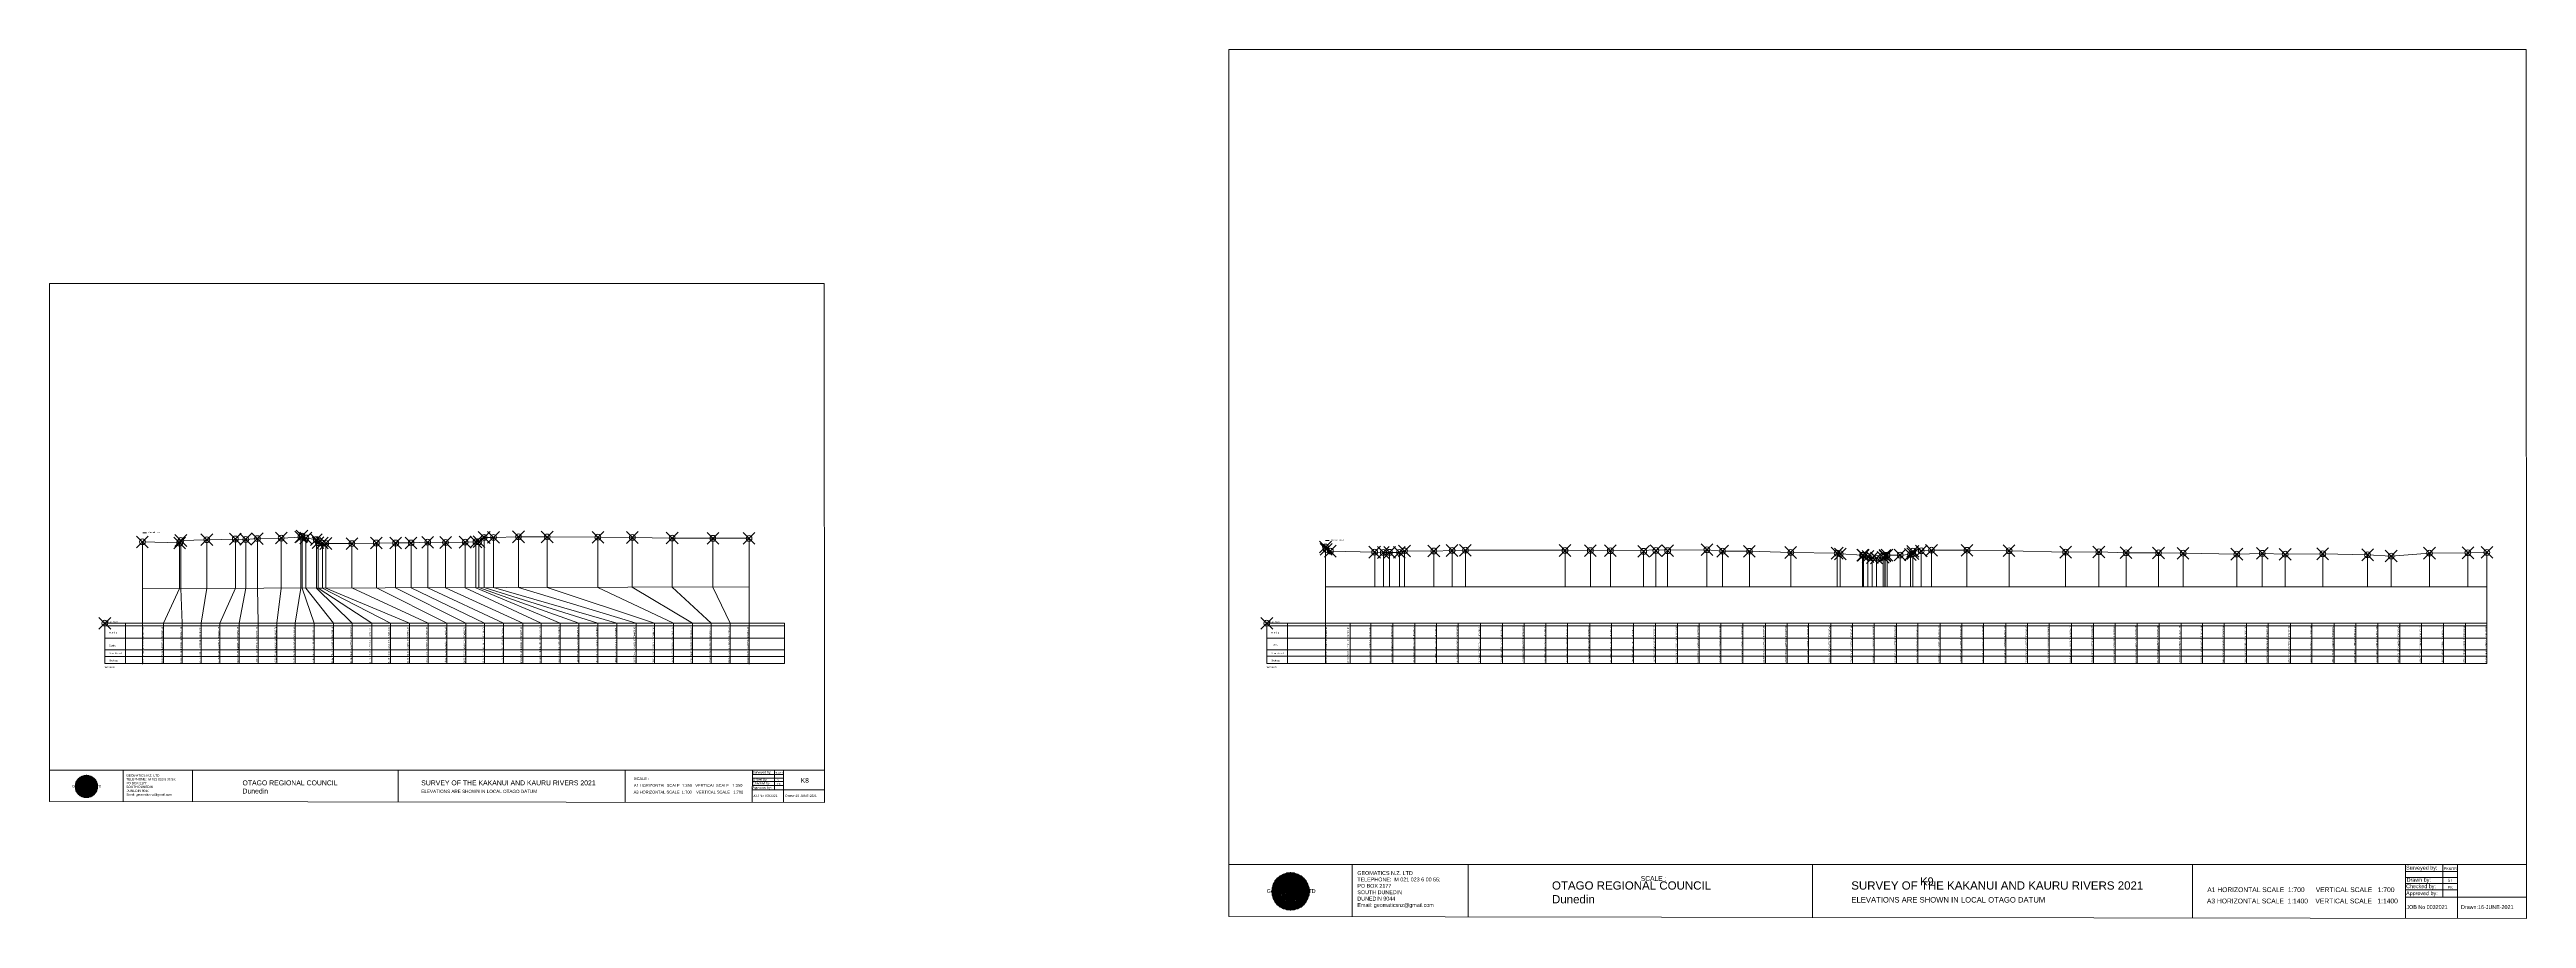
# Model space of a CAD drawing. Header units: millimetres. Extents: x -13804604 to 13046302109, y -19137686871 to 1424966580.
# Drawn here: x -6829519 to -5986216, y -55490 to 240294 of the extents above; entities that cross this region are included whole.
import ezdxf

# ---------------------------------------------------------------- set-up
doc = ezdxf.new("R2010")
doc.units = ezdxf.units.MM
doc.header["$PDMODE"] = 35
doc.header["$PDSIZE"] = 2000
doc.layers.get('0').update_dxf_attribs({"lineweight": 0})
doc.layers.add('geo', color=7, linetype='Continuous', lineweight=0)
doc.styles.get("Standard").update_dxf_attribs({"font": 'arial.ttf'})

# ---------------------------------------------------------------- blocks, each defined once
blk = doc.blocks.new('Geomatics_Circle_SPT')
at = {"layer": 'geo', "color": 2, "linetype": 'Continuous', "lineweight": 0}
for p, q in [((0, 25.2), (-25.2, 0)), ((-24.7, 4.9), (-4.9, 24.7)), ((-24.7, -4.9), (4.9, 24.7)), ((4.9, -24.7), (-24.7, 4.9)), ((-24.7, 0), (0, -24.7)), ((-9.7, 23.3), (-23.3, 9.6)), ((9.7, 23.3), (-23.3, -9.7)), ((-23.3, 9.7), (9.7, -23.3)), ((-21, 14), (-14, 21)), ((-21, -14), (14, 21)), ((14, -21), (-21, 14)), ((0, 0), (-17.8, 17.8)), ((0, 0), (-17.8, -17.8)), ((-14, 21), (21, -14)), ((21, 14), (-14, -21)), ((23.3, -9.7), (-9.7, 23.3)), ((-9.7, -23.3), (23.3, 9.7)), ((-4.9, 24.7), (24.7, -4.9)), ((24.7, 4.9), (-4.9, -24.7)), ((25.2, 0), (0, 25.2)), ((0, 0), (17.8, 17.8)), ((0, 0), (17.8, -17.8)), ((0, -24.8), (25.2, 0)), ((4.9, 24.7), (24.7, 4.9)), ((23.3, 9.7), (9.7, 23.3)), ((14, 21), (21, 14)), ((17.8, 18.1), (17.8, 18.1)), ((-4.9, -24.7), (-24.7, -4.9)), ((-23.3, -9.7), (-9.7, -23.3)), ((-14, -21), (-21, -14)), ((-17.8, -17.8), (-17.8, -17.8)), ((24.7, -4.9), (4.9, -24.7)), ((4.9, -24.7), (4.9, -24.7)), ((9.7, -23.3), (23.3, -9.7)), ((21, -14), (14, -21)), ((18.1, -17.8), (18.1, -17.8))]:
    blk.add_line(p, q, dxfattribs=at)
at = {"layer": 'geo', "color": 1, "linetype": 'Continuous', "lineweight": 0}
for p, q in [((-25.2, 0), (9.7, 23.3)), ((-25.2, 0), (-9.6, 23.3)), ((-25.2, 0), (23.3, 9.7)), ((-25.2, 0), (-23.3, 9.7)), ((-23.3, -9.7), (-25.2, 0)), ((-9.6, -23.3), (-25.2, 0)), ((9.7, -23.3), (-25.2, 0)), ((-4.9, 24.8), (-24.7, -4.9)), ((4.9, 24.7), (-24.7, 4.9)), ((14, 21), (-24.7, -4.9)), ((-14, 21), (-24.7, 4.9)), ((21, 14), (-24.7, 4.9)), ((-21, 14), (-24.7, -4.9)), ((0, 0), (-24.7, 4.9)), ((-24.7, 4.9), (-21, -14)), ((-24.7, 4.9), (-4.9, -24.7)), ((-24.7, 4.9), (14, -21)), ((-24.7, 4.9), (-24.7, 4.9)), ((0, 0), (-24.7, -4.9)), ((-23.3, 9.7), (0, 25.2)), ((-23.3, -9.6), (0, 25.2)), ((-23.3, -9.6), (17.8, 17.8)), ((-23.3, 9.7), (-17.8, 17.9)), ((-23.3, -9.6), (-17.8, 17.9)), ((-23.3, 9.7), (17.8, 17.8)), ((-17.8, -17.8), (-23.3, 9.7)), ((0, -25.2), (-23.3, 9.7)), ((-23.3, 9.7), (17.8, -17.8)), ((-23.3, 9.7), (25.2, 0)), ((-23.3, 9.4), (-23.3, 9.4)), ((-23.3, -9.7), (25.2, 0)), ((4.9, 24.8), (-21, -14)), ((-4.9, 24.7), (-21, 14)), ((14, 21), (-21, 14)), ((-14, 21), (-21, -14)), ((0, 0), (-21, 14)), ((-21, 14), (-14, -21)), ((-21, 14), (4.9, -24.7)), ((-21, 14), (-21, 14)), ((24.7, 4.9), (-21, 14)), ((0, 0), (-21, -14)), ((-17.9, 17.6), (-17.9, 17.6)), ((-17.8, 17.8), (9.7, 23.3)), ((-17.8, 17.8), (-9.6, 23.3)), ((-17.8, -17.8), (9.7, 23.3)), ((-17.8, -17.8), (-9.7, 23.3)), ((-9.7, -23.3), (-17.8, 17.8)), ((-17.8, 17.8), (9.7, -23.3)), ((-17.8, 17.8), (23.3, -9.6)), ((-17.8, 17.8), (23.3, 9.7)), ((-17.8, -17.8), (23.3, 9.7)), ((4.9, 24.7), (-14, 21)), ((-4.9, 24.7), (-14, -20.9)), ((0, 0), (-14, 21)), ((-14, 21), (-4.9, -24.7)), ((-14, 21), (-14, 21)), ((24.7, -4.9), (-14, 21)), ((21, 14), (-14, 21)), ((-14, -21), (24.7, 4.9)), ((0, 0), (-14, -21)), ((-9.8, 23.1), (-9.8, 23.1)), ((-9.7, 23.3), (0, 25.2)), ((-9.7, 23.3), (0, -25.2)), ((-9.7, -23.3), (0, 25.2)), ((-9.6, 23.3), (17.8, -17.8)), ((-9.6, 23.3), (25.2, 0)), ((-9.6, 23.3), (17.8, 17.8)), ((-9.6, -23.3), (17.8, 17.9)), ((25.2, 0), (-9.6, -23.3)), ((0, 0), (-4.9, 24.7)), ((-4.9, 24.7), (-4.9, 24.7)), ((21, -14), (-4.9, 24.7)), ((24.8, 4.9), (-4.9, 24.7)), ((14, 21), (-4.9, 24.7)), ((-4.9, -24.7), (21, 14)), ((0, 0), (-4.9, -24.7)), ((-0.2, 25.1), (-0.2, 25.1)), ((0, 25.2), (9.7, -23.3)), ((0, 25.2), (23.3, -9.7)), ((0, 25.2), (23.3, 9.7)), ((0, 25.2), (9.7, 23.3)), ((0, 0), (4.9, 24.7)), ((0, -25.2), (9.7, 23.3)), ((0, 0), (14, 21)), ((0, 0), (21, 14)), ((23.3, 9.7), (0, -25.2)), ((0, 0), (24.8, 4.9)), ((0, 0), (4.9, -24.7)), ((0, 0), (14, -21)), ((0, 0), (21, -14)), ((0, 0), (24.8, -4.9)), ((21, 14), (4.9, 24.8)), ((14, -21), (4.9, 24.7)), ((24.7, -4.9), (4.9, 24.7)), ((4.9, 24.7), (4.9, 24.7)), ((4.9, -24.7), (14, 21)), ((4.9, -24.7), (24.7, 4.9)), ((9.4, 23.3), (9.4, 23.3)), ((9.7, 23.3), (17.8, -17.8)), ((9.7, 23.3), (25.2, 0)), ((9.7, 23.3), (17.8, 17.9)), ((17.8, 17.8), (9.7, -23.3)), ((25.2, 0), (9.7, -23.3)), ((21, -14), (14, 21)), ((24.7, 4.9), (14, 21)), ((14, 21), (14, 21)), ((14, -21), (21, 14)), ((17.6, 17.9), (17.6, 17.9)), ((17.8, 17.8), (23.3, -9.7)), ((17.8, 17.8), (23.3, 9.7)), ((23.3, 9.7), (17.8, -17.8)), ((24.7, -4.9), (21, 14)), ((21, 14), (21, 14)), ((21, -14), (24.7, 4.9)), ((23.1, 9.8), (23.1, 9.8)), ((23.3, 9.7), (25.2, 0)), ((25.2, 0), (23.3, -9.6)), ((24.7, 4.9), (24.7, 4.9)), ((25.1, 0.2), (25.1, 0.2)), ((-25.2, 0), (23.3, -9.7)), ((-25.1, -0.2), (-25.1, -0.2)), ((-24.7, -4.9), (-24.7, -4.9)), ((-24.7, -4.9), (-14, -21)), ((-24.7, -4.9), (4.9, -24.7)), ((-24.7, -4.9), (21, -14)), ((-17.8, -17.8), (-23.3, -9.7)), ((0, -25.2), (-23.3, -9.6)), ((17.8, -17.8), (-23.3, -9.6)), ((-23.1, -9.8), (-23.1, -9.8)), ((-21, -14), (24.7, -4.9)), ((-21, -14), (-21, -14)), ((-21, -14), (-4.9, -24.7)), ((-21, -14), (14, -21)), ((23.3, -9.7), (-17.8, -17.8)), ((-9.6, -23.3), (-17.8, -17.8)), ((9.7, -23.3), (-17.8, -17.8)), ((-17.6, -17.9), (-17.6, -17.9)), ((-14, -21), (21, -14)), ((-14, -21), (-14, -21)), ((-14, -21), (4.9, -24.7)), ((17.8, -17.8), (-9.7, -23.3)), ((0, -25.2), (-9.7, -23.3)), ((-9.4, -23.3), (-9.4, -23.3)), ((-4.9, -24.7), (24.7, -4.9)), ((-4.9, -24.7), (14, -21)), ((-4.9, -24.7), (-4.9, -24.7)), ((23.3, -9.6), (0, -25.2)), ((9.7, -23.3), (0, -25.2)), ((0.2, -25.1), (0.2, -25.1)), ((4.9, -24.7), (21, -14)), ((4.9, -24.7), (4.9, -24.7)), ((17.8, -17.8), (9.7, -23.3)), ((9.8, -23.1), (9.8, -23.1)), ((14, -21), (24.7, -4.9)), ((14, -21), (14, -21)), ((23.3, -9.6), (17.8, -17.8)), ((17.9, -17.6), (17.9, -17.6)), ((21, -14), (21, -14)), ((23.3, -9.4), (23.3, -9.4)), ((24.7, -4.9), (24.7, -4.9))]:
    blk.add_line(p, q, dxfattribs=at)
at = {"layer": 'geo', "color": 114, "linetype": 'Continuous', "lineweight": 0}
for p, q in [((17.9, 17.8), (-25.2, 0)), ((-24.7, 4.9), (14, 21)), ((-24.7, -4.9), (21, 14)), ((-14, -21), (-24.7, 4.9)), ((9.7, 23.3), (-23.3, 9.7)), ((0, 0), (-23.3, 9.7)), ((-23.3, 9.7), (-9.7, -23.3)), ((0, 0), (-23.3, -9.7)), ((-4.9, -24.7), (-21, 14)), ((-20.9, 14), (4.9, 24.7)), ((24.8, 4.9), (-20.9, -14)), ((0, 25.2), (-17.8, 17.8)), ((-17.8, 17.8), (0, -25.2)), ((-14, 21), (-4.9, 24.7)), ((4.9, -24.7), (-14, 21)), ((0, 0), (-9.7, 23.3)), ((0, 0), (-9.7, -23.3)), ((-4.9, 24.7), (14, -21)), ((17.8, -17.8), (0, 25.2)), ((0, 0), (9.7, 23.3)), ((0, 0), (23.3, 9.7)), ((0, 0), (9.7, -23.3)), ((0, 0), (23.3, -9.7)), ((4.9, 24.7), (21, -14)), ((23.3, -9.7), (9.7, 23.3)), ((14, 21), (24.7, -4.9)), ((25.2, 0), (17.8, 17.8)), ((21, 14), (24.7, 4.9)), ((-25.2, 0), (-17.8, -17.8)), ((-21, -14), (-24.7, -4.9)), ((-17.8, -17.8), (25.2, 0)), ((24.8, -4.9), (-14, -21)), ((-9.6, -23.3), (23.3, -9.7)), ((21, -14), (-4.9, -24.8)), ((0, -25.2), (17.9, -17.8)), ((14, -21), (4.9, -24.8))]:
    blk.add_line(p, q, dxfattribs=at)
at = {"layer": 'geo', "color": 250, "linetype": 'Continuous', "lineweight": 0}
for p, q in [((0, 0), (-25.2, 0)), ((24.7, 4.9), (-24.7, 4.9)), ((-24.7, 4.9), (-24.7, -4.9)), ((-23.3, 9.7), (23.3, 9.7)), ((-23.3, 9.7), (-23.3, 9.7)), ((-23.3, -9.7), (-23.3, 9.7)), ((21, 14), (-21, 14)), ((-21, 14), (-21, -14)), ((-17.8, 17.8), (17.8, 17.8)), ((-17.8, -17.8), (-17.8, 17.8)), ((-14, 21), (-14, 21)), ((14, 21), (-14, 21)), ((-14, 20.9), (-14, -21)), ((-9.7, 23.3), (9.7, 23.3)), ((-9.7, -23.3), (-9.7, 23.3)), ((-4.9, 24.7), (4.9, 24.7)), ((-4.9, 24.7), (-4.9, -24.7)), ((0, 0), (0, 25.2)), ((0, 0), (0, -25.2)), ((0, 0), (25.2, 0)), ((4.9, 24.7), (4.9, -24.7)), ((9.7, -23.3), (9.7, 23.3)), ((14, 21), (14, -21)), ((17.8, -17.8), (17.8, 17.8)), ((21, 14), (21, 14)), ((21, -14), (21, 14)), ((23.3, 9.7), (23.3, -9.7)), ((24.7, 4.9), (24.7, 4.9)), ((24.7, -4.9), (24.7, 4.9)), ((-24.7, -4.9), (24.7, -4.9)), ((23.3, -9.7), (-23.3, -9.7)), ((-21, -14), (21, -14)), ((17.8, -17.8), (-17.8, -17.8)), ((-14, -21), (14, -21)), ((9.7, -23.3), (-9.7, -23.3)), ((-4.9, -24.7), (4.9, -24.7))]:
    blk.add_line(p, q, dxfattribs=at)
blk = doc.blocks.new('GeomaticsNZ TITLE BLOCK')
at = {"color": 7, "linetype": 'Continuous', "lineweight": 0}
for p, q in [((0, 94.9), (0, 1579.2)), ((0, 1579.2), (2363.4, 1579.2)), ((2363.4, 1579.2), (2364, 94.9)), ((2364, 94.9), (0, 94.9)), ((0, 94.9), (0, 0)), ((15.9, 94.9), (2364, 94.9)), ((224.3, 95.2), (224.3, -0.3)), ((2364, 94.9), (382.6, 94.9)), ((435.8, 95.2), (435.8, -0.7)), ((1063.4, 94.9), (1063.4, -2.4)), ((1755.4, 94.9), (1755.4, -2.6)), ((2143.9, 94.9), (2143.7, -3)), ((2211.5, 94.9), (2211.5, 36.1)), ((2238.6, 94.8), (2238.6, -3.2)), ((2364, -3.5), (2364, 94.9)), ((2143.6, 60.4), (2238.6, 60.4)), ((2143.8, 48.6), (2238.6, 48.6)), ((2143.9, 81.9), (2238.6, 81.7)), ((2143.9, 71), (2238.6, 71)), ((0, 0), (2364, -3.5)), ((2143.8, 35.4), (2364, 35.3))]:
    blk.add_line(p, q, dxfattribs=at)
at = {"color": 7, "linetype": 'Continuous', "lineweight": 0, "xscale": 1.36, "yscale": 1.36, "zscale": 1.36}
blk.add_blockref('Geomatics_Circle_SPT', (112.4, 45.7), dxfattribs=at)
at = {"color": 7, "linetype": 'Continuous', "lineweight": 0}
for s, p in [('PK&RR', (2213.2, 84.8)), ('ST', (2220.3, 63.6)), ('PK', (2220.4, 50.6))]:
    blk.add_text(s, height=5, dxfattribs=at).set_placement(p)
at = {"color": 7, "linetype": 'Continuous', "lineweight": 0, "attachment_point": 1}
for s, width, heights, insert, char_height in [('{\\C256;Surveyed by:}', 3535.727, [0], (2144.7, 92.4), 7), ('{\\C256;Geomatics N.Z. LTD                   }', 125.079, [15.8], (68.8, 49.9), 7), ('{\\C256;GEOMATICS N.Z. LTD                   \\PTELEPHONE:  M 021 023 6 00 55;\\PPO BOX 2177\\PSOUTH DUNEDIN\\PDUNEDIN 9044\\PEmail: geomaticsnz@gmail.com}', 3535.727, [94.7], (234, 82.7), 7), ('{\\C256;OTAGO REGIONAL COUNCIL\\PDunedin}', 3535.727, [0], (588.6, 64), 15), ('{\\C256;SURVEY OF THE KAKANUI AND KAURU RIVERS 2021}', 3535.727, [0], (1133.8, 64), 15), ('{\\C256;Approved by:}', 3535.727, [0], (2144.7, 45.9), 7), ('{\\C256;Checked by:}', 3535.727, [0], (2144.7, 58.6), 7), ('{\\C256;Drawn by:}', 3535.727, [0], (2145.8, 70.4), 7), ('{\\C256;ELEVATIONS ARE SHOWN IN LOCAL OTAGO DATUM}', 3535.727, [0], (1134.1, 35.4), 10), ('{\\C256;JOB No 0032021}', 3535.727, [0], (2145.3, 20.8), 7), ('{\\C256;Drawn:16-JUNE-2021}', 3535.727, [0], (2244.7, 20.7), 7)]:
    blk.add_mtext_dynamic_manual_height_columns(s, width=width, gutter_width=159, heights=heights, dxfattribs=dict(at, insert=insert, char_height=char_height))

msp = doc.modelspace()

# ---------------------------------------------------------------- linework, layer by layer
at = {"color": 7, "lineweight": 0}
for p, q in [((-6797885.355, 72688), (-6797845.8, 56829.405)), ((-6785215.951, 72319), (-6785215.951, 56860.907)), ((-6784816.351, 73159), (-6784816.351, 56861.904)), ((-6775970.793, 73419), (-6775970.793, 56883.967)), ((-6766253.266, 73670), (-6766253.266, 56908.205)), ((-6762702.529, 73530), (-6762702.529, 56917.061)), ((-6758758.961, 73810), (-6758758.961, 56926.897)), ((-6750626.851, 73810), (-6750626.851, 56947.181)), ((-6743951.2, 74321), (-6743951.2, 56963.831)), ((-6743556.211, 74641), (-6743556.211, 56964.817)), ((-6742247.485, 74031), (-6742247.485, 56968.081)), ((-6738677.858, 73451), (-6738677.858, 56976.984)), ((-6738096.371, 72441), (-6738096.371, 56978.435)), ((-6736619.894, 72281), (-6736619.894, 56982.117)), ((-6735442.779, 72161), (-6735442.779, 56985.053)), ((-6726569.515, 72112), (-6726569.515, 57007.185)), ((-6718246.084, 72312), (-6718246.084, 57027.946)), ((-6711685.909, 72322), (-6711685.909, 57044.309)), ((-6706440.226, 72333), (-6706440.226, 57057.393)), ((-6700762.083, 72573), (-6700762.083, 57071.555)), ((-6694682.884, 72483), (-6694682.884, 57086.718)), ((-6688005.292, 72604), (-6688005.292, 57103.374)), ((-6684333.717, 72674), (-6684333.717, 57112.532)), ((-6683340.188, 72784), (-6683340.188, 57115.01)), ((-6681538.206, 74204), (-6681538.206, 57119.504)), ((-6678364.358, 74224), (-6678364.358, 57127.421)), ((-6669846.532, 74414), (-6669846.532, 57148.666)), ((-6660094.539, 74375), (-6660094.539, 57172.99)), ((-6642820.766, 74286), (-6642820.766, 57216.075)), ((-6631099.285, 74196), (-6631099.285, 57245.311)), ((-6617538.952, 73987), (-6617538.952, 57279.134)), ((-6603654.011, 73908), (-6603654.011, 57313.766)), ((-6591360.455, 73868), (-6591360.455, 31114.284)), ((-6797885.355, 56829.307), (-6591282.105, 57344.625)), ((-6797845.8, 56829.405), (-6797845.8, 31114.284)), ((-6785215.951, 56860.907), (-6790723.907, 45000)), ((-6700662.592, 45000), (-6726569.515, 57007.185)), ((-6718246.084, 57027.946), (-6694219.136, 45000)), ((-6711685.909, 57044.309), (-6687775.726, 45000)), ((-6706440.226, 57057.393), (-6681449.983, 45000)), ((-6700762.083, 57071.555), (-6674906.132, 45000)), ((-6694682.884, 57086.718), (-6668380.202, 45000)), ((-6688005.292, 57103.374), (-6662159.578, 45000)), ((-6684333.717, 57112.532), (-6655703.338, 45000)), ((-6683340.188, 57115.01), (-6649280.26, 45000)), ((-6642839.026, 45000), (-6681538.206, 57119.504)), ((-6636341.39, 45000), (-6678364.358, 57127.421)), ((-6629777.2, 45000), (-6669846.532, 57148.666)), ((-6623568.764, 45000), (-6660094.539, 57172.99)), ((-6617036.212, 45000), (-6642820.766, 57216.075)), ((-6610605.583, 45000), (-6631099.285, 57245.311)), ((-6604274.562, 45000), (-6617538.952, 57279.134)), ((-6603654.011, 57313.766), (-6597810.823, 45000)), ((-6803685.057, 45000), (-6803685.057, 31248.305)), ((-6790723.907, 31248.305), (-6790723.907, 45000)), ((-6784333.936, 31248.305), (-6784333.936, 45000)), ((-6777913.217, 31248.305), (-6777913.217, 45000)), ((-6771587.66, 31248.305), (-6771587.66, 45000)), ((-6764942.025, 31248.305), (-6764942.025, 45000)), ((-6758488.288, 31248.305), (-6758488.288, 45000)), ((-6752094.01, 31248.305), (-6752094.01, 45000)), ((-6745872.043, 31248.305), (-6745872.043, 45000)), ((-6739396.727, 31248.305), (-6739396.727, 45000)), ((-6732883.346, 31248.305), (-6732883.346, 45000)), ((-6726446.142, 31248.305), (-6726446.142, 45000)), ((-6719742.298, 31248.305), (-6719742.298, 45000)), ((-6713457.445, 31248.305), (-6713457.445, 45000)), ((-6707020.24, 31248.305), (-6707020.24, 45000)), ((-6700662.592, 31248.305), (-6700662.592, 45000)), ((-6694219.136, 31248.305), (-6694219.136, 45000)), ((-6687775.726, 31248.305), (-6687775.726, 45000)), ((-6681449.983, 31248.305), (-6681449.983, 45000)), ((-6674906.132, 31248.305), (-6674906.132, 45000)), ((-6668380.202, 31248.305), (-6668380.202, 45000)), ((-6662159.578, 31248.305), (-6662159.578, 45000)), ((-6655703.338, 31248.305), (-6655703.338, 45000)), ((-6649280.26, 31248.305), (-6649280.26, 45000)), ((-6642839.026, 31248.305), (-6642839.026, 45000)), ((-6636341.39, 31248.305), (-6636341.39, 45000)), ((-6629777.2, 31248.305), (-6629777.2, 45000)), ((-6623568.764, 31248.305), (-6623568.764, 45000)), ((-6617036.212, 31248.305), (-6617036.212, 45000)), ((-6610605.583, 31248.305), (-6610605.583, 45000)), ((-6604274.562, 31248.305), (-6604274.562, 45000)), ((-6597810.823, 31248.305), (-6597810.823, 45000)), ((-6579284.988, 45000), (-6579284.988, 31248.305))]:
    msp.add_line(p, q, dxfattribs=at)
at = {"color": 1, "linetype": 'Continuous', "lineweight": 0}
for p, q in [((-6797791.172, 75740.286), (-6796499.206, 75740.286)), ((-6395112.872, 73117.849), (-6393820.906, 73117.849))]:
    msp.add_line(p, q, dxfattribs=at)
at = {"linetype": 'Continuous', "lineweight": 0}
for p, q in [((-6395112.872, 70969), (-6395112.872, 31248.305)), ((-6378351.065, 69190), (-6378351.065, 57344.429)), ((-6375398.203, 69070), (-6375398.203, 57344.429)), ((-6373287.564, 69131), (-6373287.564, 57344.429)), ((-6369936.024, 69111), (-6369936.024, 57344.429)), ((-6368211.969, 69611), (-6368211.969, 57344.429)), ((-6358215.994, 69581), (-6358215.994, 57344.429)), ((-6351991.805, 69772), (-6351991.805, 57344.429)), ((-6347464.316, 69862), (-6347464.316, 57344.429)), ((-6313554.477, 69764), (-6313554.477, 57344.429)), ((-6304922.534, 69724), (-6304922.534, 57344.429)), ((-6298112.956, 69675), (-6298112.956, 57344.429)), ((-6286783.622, 69475), (-6286783.622, 57344.429)), ((-6282612.231, 69745), (-6282612.231, 57344.429)), ((-6278616.248, 69696), (-6278616.248, 57344.429)), ((-6265237.583, 70006), (-6265237.583, 57344.429)), ((-6259900.39, 69547), (-6259900.39, 57344.429)), ((-6250783.216, 69497), (-6250783.216, 57344.429)), ((-6236693.05, 69131), (-6236693.05, 57344.429)), ((-6220904.499, 68849), (-6220904.499, 57344.429)), ((-6219842.191, 69131), (-6219842.191, 57344.429)), ((-6212254.397, 68179), (-6212254.397, 57344.429)), ((-6211948.495, 68099), (-6211948.495, 57344.429)), ((-6210429.639, 67709), (-6210429.639, 57344.429)), ((-6205225.463, 67470), (-6205225.463, 57344.429)), ((-6204645.375, 67880), (-6204645.375, 57344.429)), ((-6204609.118, 68110), (-6204609.118, 57344.429)), ((-6203899.132, 68170), (-6203899.132, 57344.429)), ((-6199466.98, 68200), (-6199466.98, 57344.429)), ((-6195957.411, 68390), (-6195957.411, 57344.429)), ((-6195128.88, 68660), (-6195128.88, 57344.429)), ((-6195124.962, 69510), (-6195124.962, 57344.429)), ((-6192257.017, 69630), (-6192257.017, 57344.429)), ((-6188775.526, 69850), (-6188775.526, 57344.429)), ((-6176701.964, 69841), (-6176701.964, 57344.429)), ((-6162369.842, 69692), (-6162369.842, 57344.429)), ((-6143118.993, 69131), (-6143118.993, 57344.429)), ((-6131798.143, 69293), (-6131798.143, 57344.429)), ((-6122532.968, 69004), (-6122532.968, 57344.429)), ((-6111481.596, 68955), (-6111481.596, 57344.429)), ((-6103115.243, 68825), (-6103115.243, 57344.429)), ((-6084821.783, 68506), (-6084821.783, 57344.429)), ((-6076162.672, 68796), (-6076162.672, 57344.429)), ((-6068375.231, 68497), (-6068375.231, 57344.429)), ((-6055573.686, 68618), (-6055573.686, 57344.429)), ((-6040310.736, 68278), (-6040310.736, 57344.429)), ((-6032267.289, 67869), (-6032267.289, 57344.429)), ((-6019226.518, 68859), (-6019226.518, 57344.429)), ((-6006159.025, 68980), (-6006159.025, 57344.429)), ((-5999675.784, 69101), (-5999675.784, 31248.305)), ((-6208929.705, 67309), (-6208929.705, 57344.429)), ((-6207510.979, 67189), (-6207510.979, 57344.429)), ((-6395112.872, 57344.429), (-5999675.784, 57344.429)), ((-6386683.804, 31248.305), (-6386683.804, 45000)), ((-6379645.643, 31248.305), (-6379645.643, 45000)), ((-6372221.051, 31248.305), (-6372221.051, 45000)), ((-6364738.729, 31248.305), (-6364738.729, 45000)), ((-6357289.673, 31248.305), (-6357289.673, 45000)), ((-6349884.971, 31248.305), (-6349884.971, 45000)), ((-6342367.236, 31248.305), (-6342367.236, 45000)), ((-6334858.857, 31248.305), (-6334858.857, 45000)), ((-6327450.967, 31248.305), (-6327450.967, 45000)), ((-6320066.986, 31248.305), (-6320066.986, 45000)), ((-6312673.649, 31248.305), (-6312673.649, 45000)), ((-6305091.532, 31248.305), (-6305091.532, 45000)), ((-6297687.106, 31248.305), (-6297687.106, 45000)), ((-6290243.248, 31248.305), (-6290243.248, 45000)), ((-6282710.475, 31248.305), (-6282710.475, 45000)), ((-6275277.011, 31248.305), (-6275277.011, 45000)), ((-6267856.855, 31248.305), (-6267856.855, 45000)), ((-6260447.232, 31248.305), (-6260447.232, 45000)), ((-6252964.287, 31248.305), (-6252964.287, 45000)), ((-6245323.886, 31248.305), (-6245323.886, 45000)), ((-6237958.894, 31248.305), (-6237958.894, 45000)), ((-6230678.52, 31248.305), (-6230678.52, 45000)), ((-6223011.161, 31248.305), (-6223011.161, 45000)), ((-6215663.98, 31248.305), (-6215663.98, 45000)), ((-6208257.198, 31248.305), (-6208257.198, 45000)), ((-6200701.555, 31248.305), (-6200701.555, 45000)), ((-6193412.726, 31248.305), (-6193412.726, 45000)), ((-6185884.388, 31248.305), (-6185884.388, 45000)), ((-6178449.539, 31248.305), (-6178449.539, 45000)), ((-6171032.432, 31248.305), (-6171032.432, 45000)), ((-6163518.162, 31248.305), (-6163518.162, 45000)), ((-6156117.34, 31248.305), (-6156117.34, 45000)), ((-6148689.214, 31248.305), (-6148689.214, 45000)), ((-6141151.104, 31248.305), (-6141151.104, 45000)), ((-6133679.871, 31248.305), (-6133679.871, 45000)), ((-6126238.577, 31248.305), (-6126238.577, 45000)), ((-6118797.213, 31248.305), (-6118797.213, 45000)), ((-6111266.241, 31248.305), (-6111266.241, 45000)), ((-6103735.27, 31248.305), (-6103735.27, 45000)), ((-6096503.2, 31248.305), (-6096503.2, 45000)), ((-6089092.884, 31248.305), (-6089092.884, 45000)), ((-6081577.367, 31248.305), (-6081577.367, 45000)), ((-6074131.291, 31248.305), (-6074131.291, 45000)), ((-6066578.489, 31248.305), (-6066578.489, 45000)), ((-6059235.535, 31248.305), (-6059235.535, 45000)), ((-6051718.701, 31248.305), (-6051718.701, 45000)), ((-6044289.812, 31248.305), (-6044289.812, 45000)), ((-6036842.211, 31248.305), (-6036842.211, 45000)), ((-6029375.829, 31248.305), (-6029375.829, 45000)), ((-6021932.733, 31248.305), (-6021932.733, 45000)), ((-6014513.2, 31248.305), (-6014513.2, 45000)), ((-6006943.488, 31248.305), (-6006943.488, 45000))]:
    msp.add_line(p, q, dxfattribs=at)
for p, q in [((-6784816.351, 56861.904), (-6784333.936, 45000)), ((-6775970.793, 56908.205), (-6777913.217, 45000)), ((-6771587.66, 45000), (-6766253.266, 56908.205)), ((-6764942.025, 45000), (-6762702.529, 56917.061)), ((-6758488.288, 45000), (-6758758.961, 56926.897)), ((-6750626.851, 56947.181), (-6752094.01, 45000)), ((-6745872.043, 45000), (-6743951.2, 56963.831)), ((-6739396.727, 45000), (-6743556.211, 56964.817)), ((-6732883.346, 45000), (-6742247.485, 56968.081)), ((-6726446.142, 45000), (-6738677.858, 56976.984)), ((-6719742.298, 45000), (-6738096.371, 56978.435)), ((-6736619.894, 56982.117), (-6737493.545, 56982.117)), ((-6713457.445, 45000), (-6736619.894, 56982.117)), ((-6707020.24, 45000), (-6735442.779, 56985.053))]:
    msp.add_line(p, q)
at = {"color": 7, "linetype": 'Continuous', "lineweight": 0}
for p, q in [((-6810698.207, 45000), (-6810698.207, 31248.305)), ((-6810698.207, 45000), (-6579284.988, 45000)), ((-6810698.207, 44076.552), (-6579284.988, 44076.552)), ((-6415083.431, 45000), (-6415083.431, 31248.305)), ((-6415083.431, 45000), (-5999675.784, 45000)), ((-6415083.431, 44076.552), (-5999675.784, 44076.552)), ((-6408070.281, 45000), (-6408070.281, 31248.305)), ((-6810698.207, 39973.87), (-6579284.988, 39973.87)), ((-6810698.207, 35906.671), (-6579284.988, 35906.671)), ((-6415083.431, 39973.87), (-5999675.784, 39973.87)), ((-6415083.431, 35906.671), (-5999675.784, 35906.671)), ((-6415083.431, 33759.229), (-5999675.784, 33759.229)), ((-6810698.207, 33649.659), (-6579284.988, 33649.659)), ((-6810698.207, 31248.305), (-6579284.988, 31248.305)), ((-6415083.431, 31248.305), (-5999675.784, 31248.305))]:
    msp.add_line(p, q, dxfattribs=at)
at = {"color": 1, "lineweight": 0}
msp.add_lwpolyline([(-6797885.355, 72688), (-6785215.951, 72319), (-6784816.351, 73159), (-6775970.793, 73419), (-6766253.266, 73670), (-6762702.529, 73530), (-6758758.961, 73810), (-6750626.851, 73990), (-6743951.2, 74321), (-6743556.211, 74641), (-6742247.485, 74031), (-6738677.858, 73451), (-6738096.371, 72441), (-6736619.894, 72281), (-6735442.779, 72161), (-6726569.515, 72112), (-6718246.084, 72312), (-6711685.909, 72322), (-6706440.226, 72333), (-6700762.083, 72573), (-6694682.884, 72483), (-6688005.292, 72604), (-6684333.717, 72674), (-6683340.188, 72784), (-6681538.206, 74204), (-6678364.358, 74224), (-6669846.532, 74414), (-6660094.539, 74375), (-6642820.766, 74286), (-6631099.285, 74196), (-6617538.952, 73987), (-6591360.455, 73987)], dxfattribs=at)
at = {"color": 1, "linetype": 'Continuous', "lineweight": 0}
msp.add_lwpolyline([(-6395112.872, 70969), (-6394878.435, 70139), (-6393443.714, 69550), (-6378351.065, 69190), (-6375398.203, 69070), (-6373287.564, 69131), (-6369936.024, 69111), (-6368211.969, 69611), (-6358215.994, 69581), (-6351991.805, 69772), (-6347464.316, 69862), (-6313554.477, 69862), (-6304922.534, 69724), (-6265237.583, 70006), (-6259900.39, 69547), (-6250783.216, 69497), (-6236693.05, 69088), (-6220904.499, 68849), (-6219842.191, 68599), (-6212254.397, 68179), (-6211948.495, 68099), (-6210429.639, 67709), (-6208929.705, 67309), (-6207510.979, 67189), (-6205225.463, 67470), (-6204645.375, 67880), (-6204609.118, 68110), (-6203899.132, 68170), (-6199466.98, 68200), (-6195957.411, 68390), (-6195128.88, 68660), (-6195124.962, 69510), (-6192257.017, 69630), (-6188775.526, 69850), (-6176701.964, 69841), (-6162369.842, 69692), (-6143118.993, 69193), (-6131798.143, 69293), (-6122532.968, 69004), (-6111481.596, 68955), (-6103115.243, 68825), (-6084821.783, 68506), (-6076162.672, 68796), (-6068375.231, 68497), (-6055573.686, 68618), (-6040310.736, 68278), (-6032267.289, 67869), (-6019226.518, 68859), (-6006159.025, 68980), (-5999675.784, 69101)], dxfattribs=at)
at = {"lineweight": 0}
for p in [(-6750626.851, 73990), (-6743951.2, 74321), (-6743556.211, 74641), (-6742247.485, 74031), (-6681538.206, 74204), (-6678364.358, 74224), (-6669846.532, 74414), (-6660094.539, 74375), (-6642820.766, 74286), (-6631099.285, 74196), (-6617538.952, 73987), (-6603654.011, 73908), (-6797885.355, 72688), (-6785215.951, 72319), (-6784816.351, 73159), (-6775970.793, 73419), (-6766253.266, 73670), (-6762702.529, 73530), (-6758758.961, 73810), (-6738677.858, 73451), (-6738096.371, 72441), (-6736619.894, 72281), (-6735442.779, 72161), (-6726569.515, 72112), (-6718246.084, 72312), (-6711685.909, 72322), (-6706440.226, 72333), (-6700762.083, 72573), (-6694682.884, 72483), (-6688005.292, 72604), (-6684333.717, 72674), (-6683340.188, 72784), (-6591360.455, 73868)]:
    msp.add_point(p, dxfattribs=at)
at = {"linetype": 'Continuous', "lineweight": 0}
for p in [(-6395112.872, 70969), (-6394878.435, 70139), (-6393443.714, 69550), (-6378351.065, 69190), (-6375398.203, 69070), (-6373287.564, 69131), (-6369936.024, 69111), (-6368211.969, 69611), (-6358215.994, 69581), (-6351991.805, 69772), (-6347464.316, 69862), (-6313554.477, 69764), (-6304922.534, 69724), (-6298112.956, 69675), (-6286783.622, 69475), (-6282612.231, 69745), (-6278616.248, 69696), (-6265237.583, 70006), (-6259900.39, 69547), (-6250783.216, 69497), (-6236693.05, 69088), (-6220904.499, 68849), (-6219842.191, 68599), (-6212254.397, 68179), (-6211948.495, 68099), (-6210429.639, 67709), (-6208929.705, 67309), (-6207510.979, 67189), (-6205225.463, 67470), (-6204645.375, 67880), (-6204609.118, 68110), (-6203899.132, 68170), (-6199466.98, 68200), (-6195957.411, 68390), (-6195128.88, 68660), (-6195124.962, 69510), (-6192257.017, 69630), (-6188775.526, 69850), (-6176701.964, 69841), (-6162369.842, 69692), (-6143118.993, 69193), (-6131798.143, 69293), (-6122532.968, 69004), (-6111481.596, 68955), (-6103115.243, 68825), (-6084821.783, 68506), (-6076162.672, 68796), (-6068375.231, 68497), (-6055573.686, 68618), (-6040310.736, 68278), (-6032267.289, 67869), (-6019226.518, 68859), (-6006159.025, 68980), (-5999675.784, 69101), (-6810698.207, 45000), (-6415083.431, 45000)]:
    msp.add_point(p, dxfattribs=at)

# ---------------------------------------------------------------- block references
at = {"color": 7, "linetype": 'Continuous', "lineweight": 0}
for p, xscale, yscale, zscale in [((-6427988.712, -54827.56), 186.8759599228005, 186.8759599228005, 186.8759599228005), ((-6829519.304, -15639.895), 111.6121941273381, 111.6121941273381, 111.6121941273381)]:
    msp.add_blockref('GeomaticsNZ TITLE BLOCK', p, dxfattribs=dict(at, xscale=xscale, yscale=yscale, zscale=zscale))

# ---------------------------------------------------------------- texts
for s, height, p in [('Ground Level', 500, (-6795896.031, 75718.082)), ('Ground Level', 500, (-6393217.731, 73095.646)), ('DATUM 45.00', 500, (-6810768.953, 45146.766)), ('DATUM 45.00', 500, (-6415154.177, 45146.766)), ('Ground Level', 500, (-6809226.676, 34533.521)), ('Easting', 500, (-6809244.752, 37162.095)), ('Northing', 500, (-6809171.948, 41560.657)), ('Ground Level', 500, (-6413611.9, 34533.521)), ('Easting', 500, (-6413629.976, 37481.59)), ('Northing', 500, (-6413557.172, 41560.657)), ('Section K8', 500, (-6810768.964, 29797.682)), ('Chainage', 500, (-6809224.288, 32077.102)), ('Section K9', 500, (-6415154.189, 29797.682)), ('Chainage', 500, (-6413609.513, 32077.102)), ('SCALE :  ', 972.9972, (-6630561.389, -8390.427)), ('K8', 1621.6619, (-6573766.331, -9310.508)), ('A3 HORIZONTAL SCALE  1:700    VERTICAL SCALE   1:700 ', 972.99716, (-6630644.37, -12970.084)), ('A1 HORIZONTAL SCALE  1:350   VERTICAL SCALE   1:350 ', 972.99716, (-6630571.343, -10680.256)), ('SCALE :  ', 1629.1211, (-6287750.394, -42689.539)), ('K9', 2715.2018, (-6192656.565, -44230.06)), ('A3 HORIZONTAL SCALE  1:1400    VERTICAL SCALE   1:1400 ', 1629.12108, (-6095005.883, -50357.409)), ('A1 HORIZONTAL SCALE  1:700      VERTICAL SCALE   1:700 ', 1629.12108, (-6094883.612, -46523.474))]:
    msp.add_text(s, height=height, dxfattribs=at).set_placement(p)
at = {"color": 7, "lineweight": 0}
for s, p in [('0.32    72.69  1424228.81  5004948.99', (-6797343.754, 31585.629)), ('12.99   72.32  1424239.21  5004940.68', (-6790911.582, 31527.114)), ('13.39   73.16  1424239.40  5004940.28', (-6784479.41, 31515.667)), ('22.24   73.42  1424243.90  5004932.23', (-6778047.238, 31559.813)), ('31.95   73.67  1424251.71  5004926.25', (-6771615.066, 31539.498)), ('35.50   73.53  1424254.37  5004923.89', (-6765182.894, 31528.051)), ('39.45   73.81  1424257.67  5004921.63', (-6758750.722, 31516.603)), ('47.58   73.99  1424263.26  5004915.71', (-6752318.55, 31525.62)), ('54.26   74.32  1424267.42  5004910.42', (-6745886.378, 31494.05)), ('54.65   74.64  1424268.28  5004910.73', (-6739454.207, 31482.602)), ('55.96   74.03  1424269.50  5004910.11', (-6733022.035, 31471.155)), ('59.53   73.45  1424272.01  5004907.57', (-6726589.863, 31459.707)), ('60.11   72.44  1424272.48  5004907.22', (-6720157.691, 31450.989)), ('61.59   72.28  1424273.20  5004905.84', (-6713725.86, 31439.542)), ('62.76   72.16  1424274.19  5004905.17', (-6707293.688, 31428.094)), ('71.64   72.11  1424280.75  5004899.19', (-6700861.857, 31409.826)), ('79.96   72.31  1424286.44  5004893.10', (-6694430.026, 31398.38)), ('86.52   72.32  1424291.34  5004888.73', (-6687997.855, 31391.707)), ('91.77   72.33  1424295.04  5004885.01', (-6681565.683, 31379.578)), ('97.44   72.57  1424299.58  5004881.54', (-6675133.511, 31368.13)), ('103.52  72.48  1424303.87  5004877.23', (-6668701.68, 31309.617)), ('110.20  72.60  1424308.21  5004872.11', (-6662269.508, 31298.169)), ('113.87  72.67  1424310.90  5004869.61', (-6655837.336, 31286.722)), ('114.87  72.78  1424312.00  5004869.32', (-6649405.164, 31275.274)), ('116.67  74.20  1424313.25  5004868.02', (-6642972.992, 31263.827)), ('119.84  74.22  1424315.71  5004866.00', (-6636540.82, 31252.38)), ('128.36  74.41  1424321.16  5004859.38', (-6630108.648, 31240.932)), ('138.11  74.38  1424328.71  5004853.16', (-6623676.477, 31229.485)), ('155.39  74.29  1424340.74  5004840.75', (-6617244.305, 31218.037)), ('167.11  74.20  1424348.99  5004832.42', (-6610812.133, 31206.59)), ('180.67  73.99  1424358.88  5004823.14', (-6604379.961, 31195.143)), ('194.55  73.91  1424368.29  5004812.90', (-6597947.789, 31183.695)), ('206.85  73.87  1424377.60  5004804.84', (-6591515.617, 31227.841))]:
    msp.add_text(s, height=500, rotation=90, dxfattribs=at).set_placement(p)
at = {"linetype": 'Continuous', "lineweight": 0}
for s, p in [('86.15   70.97  1424614.48  5005331.66', (-6394610.826, 31562.553)), ('86.39   70.14  1424614.43  5005331.05', (-6387160.094, 31562.553)), ('87.82   69.55  1424615.30  5005329.62', (-6379709.363, 31562.553)), ('102.92  69.19  1424629.07  5005323.38', (-6372258.631, 31514.804)), ('105.87  69.07  1424631.01  5005320.73', (-6364807.899, 31514.804)), ('107.98  69.13  1424632.68  5005319.38', (-6357357.168, 31514.804)), ('111.33  69.11  1424636.16  5005318.78', (-6349906.436, 31514.804)), ('113.05  69.61  1424637.74  5005318.08', (-6342455.704, 31514.804)), ('123.05  69.58  1424647.78  5005315.75', (-6335004.972, 31514.804)), ('129.28  69.77  1424652.71  5005311.71', (-6327554.241, 31514.804)), ('133.80  69.86  1424656.07  5005308.36', (-6320103.509, 31514.804)), ('167.71  69.76  1424686.68  5005293.72', (-6312652.777, 31514.804)), ('176.34  69.72  1424694.35  5005289.76', (-6305202.046, 31514.804)), ('183.15  69.68  1424700.19  5005286.23', (-6297751.314, 31514.804)), ('194.48  69.48  1424710.12  5005280.77', (-6290300.582, 31514.804)), ('198.65  69.75  1424713.99  5005279.17', (-6282850.192, 31514.804)), ('202.65  69.70  1424717.36  5005276.99', (-6275399.46, 31570.398)), ('216.03  70.01  1424729.60  5005271.53', (-6267948.728, 31570.398)), ('221.37  69.55  1424733.91  5005268.25', (-6260497.997, 31570.398)), ('230.48  69.50  1424742.47  5005264.95', (-6253047.265, 31570.398)), ('244.57  69.09  1424754.66  5005257.85', (-6245596.533, 31570.398)), ('260.36  68.85  1424768.67  5005250.57', (-6238146.143, 31570.398)), ('261.42  68.60  1424769.43  5005249.73', (-6230695.411, 31570.398)), ('269.01  68.18  1424776.77  5005247.40', (-6223244.679, 31570.398)), ('269.32  68.10  1424776.98  5005247.14', (-6215794.289, 31570.398)), ('270.84  67.71  1424778.10  5005246.00', (-6208343.557, 31570.398)), ('272.34  67.31  1424779.02  5005244.52', (-6200893.166, 31570.398)), ('273.76  67.19  1424780.49  5005244.27', (-6193442.435, 31570.398)), ('276.04  67.47  1424782.78  5005243.72', (-6185991.703, 31570.398)), ('276.62  67.88  1424783.20  5005243.27', (-6178540.971, 31570.398)), ('276.66  68.11  1424783.09  5005242.98', (-6171090.24, 31570.398)), ('277.37  68.17  1424783.63  5005242.48', (-6163639.508, 31570.398)), ('281.80  68.20  1424787.57  5005240.45', (-6156188.776, 31570.398)), ('285.31  68.39  1424790.85  5005239.15', (-6148738.386, 31570.398)), ('286.14  68.66  1424791.43  5005238.47', (-6141287.654, 31570.398)), ('286.14  69.51  1424791.33  5005238.27', (-6133836.922, 31570.398)), ('289.01  69.63  1424793.85  5005236.90', (-6126386.191, 31570.398)), ('292.49  69.85  1424797.01  5005235.43', (-6118935.459, 31570.398)), ('304.56  69.84  1424807.92  5005230.24', (-6111484.727, 31561.53)), ('318.90  69.69  1424820.72  5005223.79', (-6104033.996, 31561.53)), ('338.15  69.19  1424837.66  5005214.64', (-6096583.264, 31561.53)), ('349.47  69.29  1424847.82  5005209.64', (-6089132.532, 31561.53)), ('358.73  69.00  1424855.85  5005205.00', (-6081681.801, 31561.53)), ('369.79  68.96  1424865.80  5005200.18', (-6074231.069, 31561.53)), ('378.15  68.83  1424873.03  5005195.95', (-6066780.337, 31561.53)), ('396.45  68.51  1424889.51  5005187.99', (-6059329.605, 31561.53)), ('405.10  68.80  1424896.94  5005183.51', (-6051878.874, 31581.994)), ('412.89  68.50  1424903.96  5005180.13', (-6044428.142, 31581.994)), ('425.69  68.62  1424915.56  5005174.69', (-6036977.41, 31581.994)), ('440.96  68.28  1424928.66  5005166.80', (-6029527.02, 31581.994)), ('449.00  67.87  1424936.00  5005163.48', (-6022076.629, 31581.994)), ('462.04  68.86  1424947.49  5005157.31', (-6014625.898, 31581.994)), ('475.11  68.98  1424959.26  5005151.62', (-6007175.166, 31581.994)), ('481.59  69.10  1424964.58  5005147.80', (-5999724.775, 31581.994))]:
    msp.add_text(s, height=500, rotation=90, dxfattribs=at).set_placement(p)

doc.saveas('drawing.dxf')
